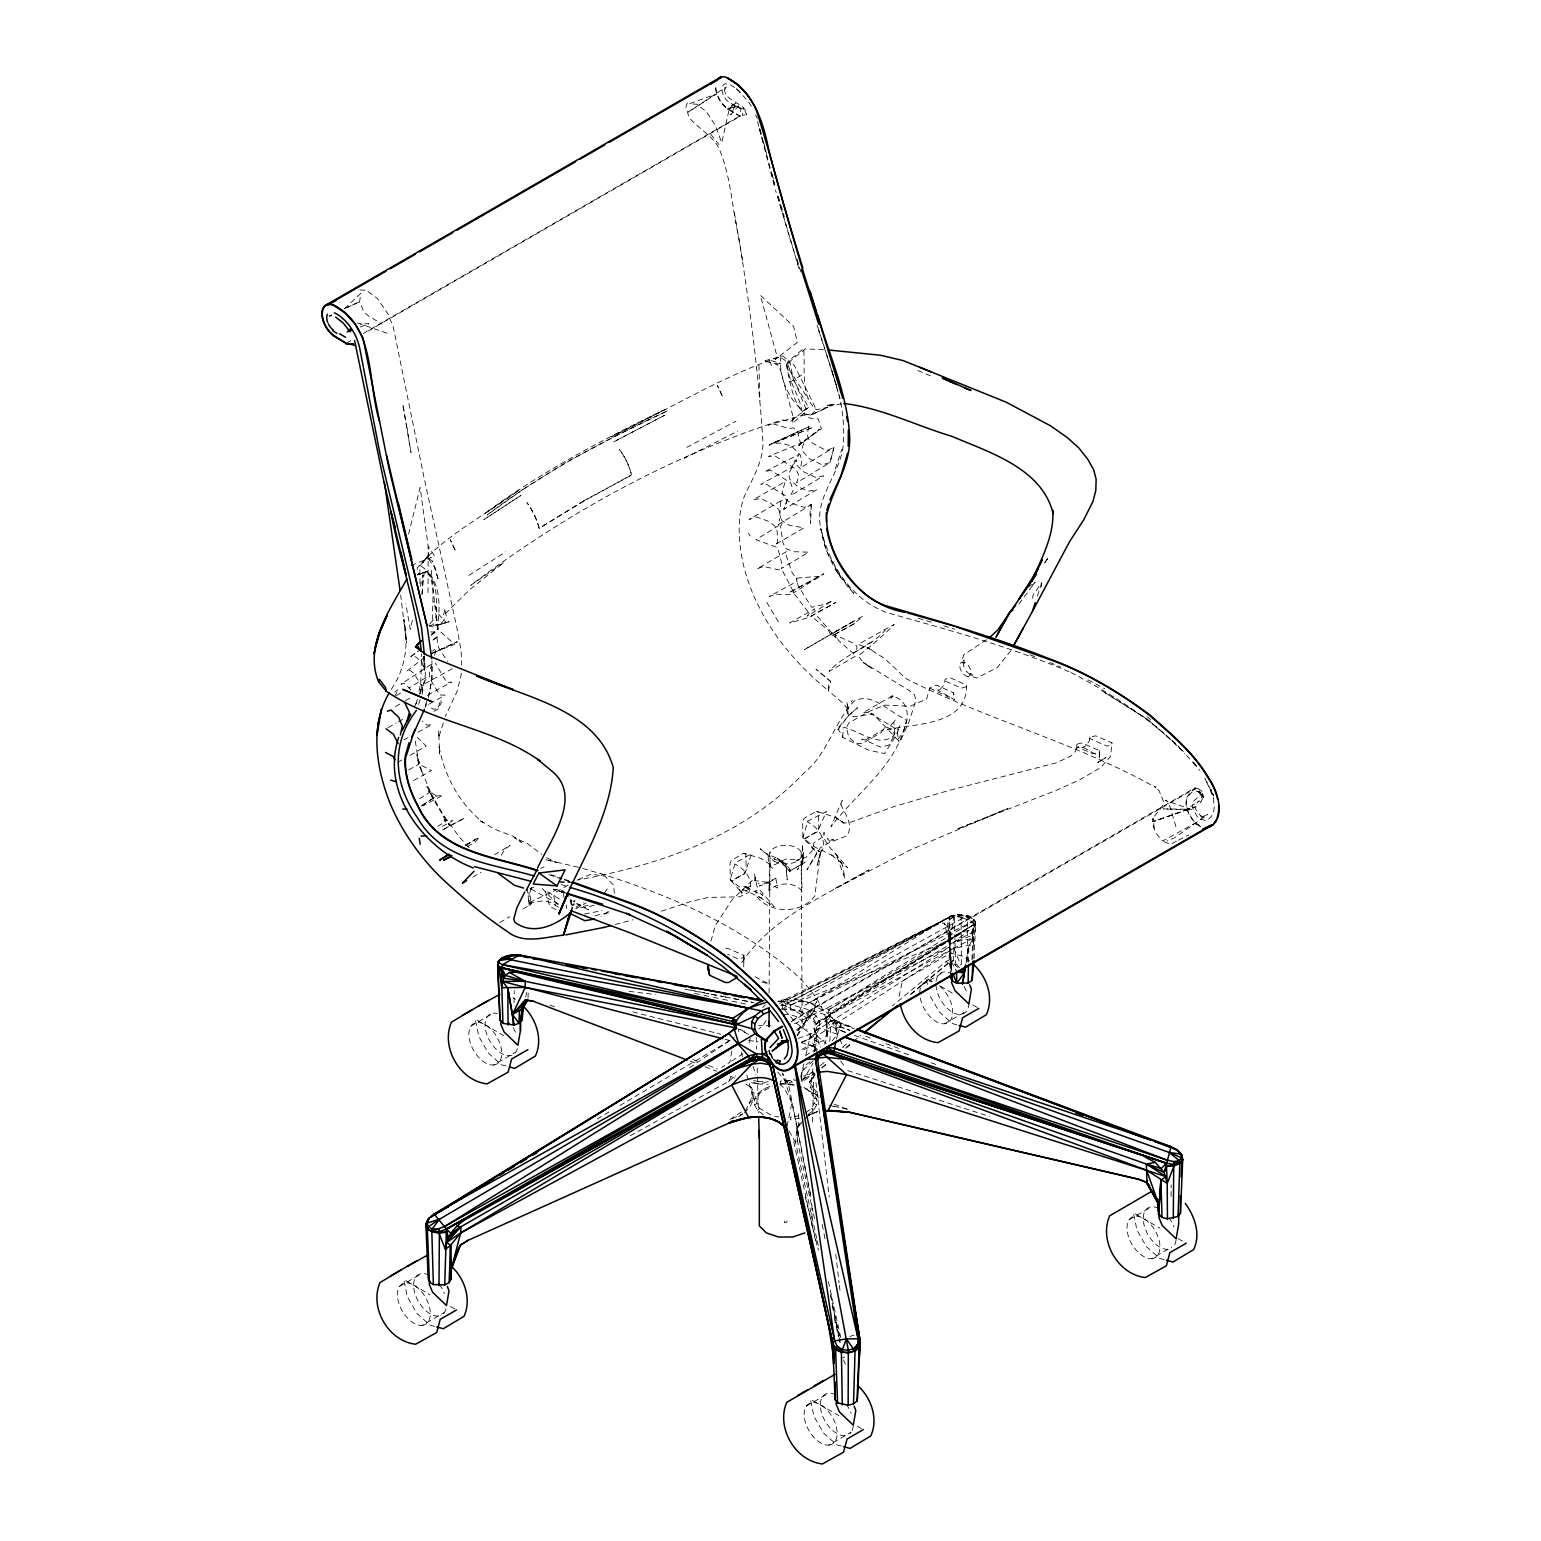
<?xml version="1.0" encoding="UTF-8"?>
<svg xmlns="http://www.w3.org/2000/svg" width="1541" height="1541" viewBox="0 0 1541 1541"><rect width="100%" height="100%" fill="white"/><g stroke="black" fill="none" stroke-linecap="round" stroke-linejoin="round"><path stroke-width="0.75" stroke-dasharray="5 3.75" d="M743.725 966.939L743.841 955.285L727.66 948.37L723.345 948.678M769.075 993.155L770.057 852.212M807.869 1114.798L813.648 1110.194L816.691 1104.781L816.691 1099.099L813.648 1093.686L803.882 1087.426M1099.311 750.544L1099.407 758.615L1099.311 750.544L1082.283 743.051L1078.835 743.436L1076.754 744.65L1075.657 751.257L1070.61 756.226L1056.144 762.911L949.487 790.302L892.855 806.945L848.282 823.087L843.139 822.798L835.627 817.404L816.441 811.259L804.036 818.425L802.668 821.507L802.88 837.784L814.958 850.42L820.197 851.768L811.934 847.473L816.788 852.866L806.925 869.991L820.313 847.858L829.713 842.426L846.645 835.935C854.119 825.937 845.316 814.418 841.193 805.115L842.272 800.145L831.023 826.746C856.931 792.19 897.575 765.415 906.301 720.437L905.395 718.876C889.118 712.963 872.938 691.312 853.945 701.194C834.182 722.132 827.575 754.281 803.786 773.177C744.13 835.896 660.126 865.175 577.008 880.123M428.013 592.592L428.186 546.362L420.134 487.495L408.211 535.594M715.891 87.49A18.473 10.671 60 0 0 728.932 109.295L740.104 116.326L365.294 332.721M798.739 1113.623L797.448 1141.226L812.935 1211.399M600.393 873.593C670.219 895.302 739.237 925.293 794.983 973.604C813.205 990.998 835.087 1017.522 824.666 1044.278M1089.949 737.022L1089.949 738.64L1106.958 746.133L1111.966 744.996L1111.909 742.743L1095.709 735.847L1089.949 737.022L1089.391 740.874L1085.75 745.786L1081.975 747.828L1083.631 747.269L1082.283 746.788L1099.426 756.438M1171.064 1196.548L1171.141 1184.933M1076.754 744.65L1076.735 746.826L1092.877 753.761L1099.369 752.278M770.616 1114.971L759.829 1108.422L756.958 1103.472L757.016 1098.232L759.771 1093.224L772.426 1085.923M974.124 958.386L975.684 921.942L972.044 917.261L967.652 915.431L955.42 914.218L787.933 999.647L777.627 1001.65M514.058 1002.767L514.212 990.786M410.927 689.867L404.493 683.299L400.968 684.204L432.096 663.766L431.827 679.889L428.783 695.068M806.097 1112.66L811.491 1108.422L814.187 1103.452L814.284 1098.232L811.414 1093.243L806.116 1088.986L798.758 1085.962M967.286 962.027L967.652 915.431L801.204 1007.217L799.74 1010.723L780.748 1008.989M968.538 962.181L968.827 946.001L973.219 938.334L971.543 932.748L969.058 930.398L964.762 931.226L827.748 1015.673L826.111 1018.081L818.232 1021.24L813.956 1028.329L814.842 1032.065L817.77 1036.688L826.13 1043.488M1041.6 586.794L1041.677 582.768L1032.855 595.539L1032.74 600.085M871.301 641.923L853.329 653.153L856.603 650.186L856.969 646.295L854.041 643.541L832.159 633.467L862.806 616.111L854.658 623.489L835.145 634.256L838.67 640.613L856.064 655.869L829.135 671.337C844.699 653.577 870.068 648.068 885.189 630.173M959.581 967.748L953.474 960.525L953.995 942.11L969.058 930.398M812.415 1122.137L813.995 1070.302M814.573 1051.463L815.15 1023.474C807.022 1011.609 792.498 1007.429 778.725 1009.22M744.496 1112.872L750.101 1106.477L753.684 1099.138L753.915 1092.569L751.43 1087.638L746.075 1084.055M782.789 1007.987L781.903 1004.443L788.491 1002.709L939.047 923.656L944.036 923.02C956.499 934.116 944.922 955.285 951.221 969.366L951.433 961.642L950.219 959.561L946.193 961.372L892.489 1005.83M971.986 959.658L973.219 918.802L972.044 917.261L961.931 917.588L951.375 915.508L809.545 1002.555L784.677 999.704L777.897 1000.725L829.597 1015.924L840.943 1023.821L854.388 1028.868M750.178 1037.979L748.29 1046.281M883.494 729.548L880.913 732.726L862.151 743.552L856.064 743.552L848.648 736.945L846.452 727.294L848.841 723.018L868.469 711.692L884.958 705.123L910.057 706.279L926.623 699.113L929.724 688.076L934.385 685.495L936.947 685.244L953.552 692.872L954.688 699.884L937.679 690.079L940.665 689.713L939.394 690.329L943.94 685.032L945.115 679.523L947.792 678.04L950.354 677.809L966.496 685.129C967.594 726.061 914.564 723.288 887.481 729.663L895.417 719.628L893.838 722.286L894.647 735.018L888.81 745.112L880.238 747.135L862.902 739.025L861.554 739.507L863.865 740.874L883.494 729.548L885.131 726.177L892.566 730.241L894.647 735.018M972.91 958.907L973.931 924.523L972.506 921.73L961.931 917.588L961.989 914.295C959.889 918.455 952.299 915.47 949.583 920.093L949.275 940.723L784.369 1007.564M842.773 737.407L842.985 732.418L841.81 734.498L842.773 737.407L868.527 750.12L884.553 753.588L896.419 734.903L899.963 725.734L892.701 736.791C877.156 746.923 859.685 731.147 844.526 727.487L838.015 729.432L841.81 734.498M422.138 594.344L422.947 574.986L420.308 586.293M738.563 1031.526L738.678 1028.868L748.29 1034.338L739.16 1028.463M528.004 998.163L528.274 991.826M845.335 1032.47L840.943 1030.602L841.097 1023.185L834.259 1019.718L837.668 1034.435L836.532 1039M834.259 1019.718L840.77 1027.057L849.804 1030.351L840.77 1027.057L830.715 1020.681L829.366 1018.408L830.695 1012.225L973.931 924.523L975.684 921.942L973.219 918.802L968.153 916.606L955.42 914.218L949.583 920.093L951.799 974.471M948.601 928.241L949.295 917.28L951.375 915.508M829.751 1041.408L830.811 1025.767L835.068 1020.662L840.943 1023.821M950.219 959.561L951.221 969.366L948.967 940.164L950.431 937.776L949.603 931.38L950.47 975.453M801.378 1081.3L802.187 1071.226L805.77 1065.139L811.125 1060.863M745.401 1111.003L751.7 1097.616L752.143 1092.242L751.43 1087.638L746.191 1084.267L751.43 1087.638M816.711 1238.463L795.541 1142.574L796.928 1128.282L801.05 1121.463M802.726 861.881L803.631 852.751L802.553 864.578L797.024 869.837L801.204 865.657L801.204 860.841L802.11 891.257C795.406 881.587 775.816 881.587 769.113 891.257L770.018 860.841L770.018 865.657M818.232 1021.24L953.821 948.216L973.469 944.556L975.665 923.29L973.45 919.361C966.438 915.181 956.903 914.16 949.295 917.28L784.677 999.704L779.573 1003.673M801.416 1078.353L802.187 1071.226L816.364 1057.627M812.878 1069.011L811.414 1080.877L814.418 1093.59L821.469 1099.947M815.247 1050.037L817.019 1035.822L813.956 1028.329L829.366 1018.408L829.617 1014.479L809.545 1002.555L790.051 998.048M787.393 499.65L783.81 509.397L816.923 489.614L808.293 491.194L797.699 486.648L789.377 478.808L788.934 473.26L799.047 454.383L764.683 471.739L770.808 470.332L790.803 482.911L793.095 490.597L790.572 495.663L823.607 475.899L815.247 477.267L803.131 471.604L796.793 465.093L796.389 459.7L793.23 462.011L792.344 467.058L760.695 484.317L766.975 484.606L785.197 495.566L787.393 499.65L783.81 509.397M973.469 944.556L973.219 938.334L953.995 942.11L971.543 932.748L973.931 924.523L827.748 1015.673L953.995 942.11L972.583 935.31L973.931 924.523L829.039 1009.509L827.806 1012.398L829.597 1015.924L835.068 1020.662L836.879 1024.919L835.106 1028.271L838.786 1036.823M421.926 594.075L424.141 573.002L428.128 572.616C440.687 587.853 434.446 611.141 437.798 629.325L431.326 634.353M790.437 1009.028L790.918 1005.329L780.247 1005.31M422.022 691.967L423.082 684.493L427.107 676.923L408.731 688.095M432.867 640.151L438.376 636.048L436.97 638.128L438.395 647.278L447.545 661.436M729.432 108.197L738.466 106.079L727.41 109.238L729.741 106.233L736.251 103.131L730.627 114.939L738.466 106.079L735.885 106.31L744.168 109.353L746.788 114.824C745.228 101.224 723.75 102.785 724.482 87.779L724.79 89.802L726.312 86.874L688.288 112.069L716.372 94.02L689.424 103.69L696.917 104.287L706.279 111.626L715.274 125.245L721.727 142.774L729.432 108.197L736.251 103.131M966.072 962.643L968.827 946.001L965.706 964.107M823.607 349.749L805.327 348.882L787.567 363.175C786.7 380.049 799.509 394.265 801.84 410.927L806.848 414.645L811.125 414.837L835.049 403.954L825.706 405.688L843.274 403.8M731.84 1051.039L729.875 1062.327L721.708 1067.374M751.392 1082.649L757.787 1083.939L758.211 1081.551L768.266 1081.724M950.431 937.776L953.975 915.566L961.584 915.373M418.998 691.389L420.732 682.547L421.579 653.846M972.583 935.31L975.684 921.942L973.45 919.361M422.118 694.278L425.316 674.708L424.584 656.967M787.085 1126.124L791.92 1102.797L782.423 1073.018L788.568 1084.459L811.048 1196.991M820.486 852.443L817.135 865.291L820.486 852.443L814.784 896.072C801.359 914.044 769.864 914.044 756.438 896.072L755.783 890.024L762.949 895.379L742.955 886.075L750.891 887.943L741.471 893.356L739.275 889.427L742.03 892.798L741.279 891.353L750.679 885.94M845.431 1032.22C838.42 1029.253 827.035 1027.231 826.111 1018.081L830.079 1014.941L830.695 1012.225L829.039 1009.509L809.545 1002.555L972.506 921.73L974.143 919.727L973.219 918.802M434.601 655.31L436.199 648.299L432.482 651.188M687.267 102.823L685.899 107.08L689.154 117.617C698.112 128.346 711.364 134.915 718.472 147.223C731.05 175.366 731.802 207.476 738.755 237.314C749.658 305.407 758.769 374.001 762.968 442.826C763.007 463.591 750.794 480.657 743.224 499.111C737.214 519.722 738.544 541.565 742.858 562.369C754.474 613.877 787.933 657.814 828.384 690.657L828.307 684.165L830.483 681.334L815.998 669.218L830.541 681.276L828.384 690.657L844.333 704.468L848.898 710.998L846.876 701.714L848.398 715.737L838.015 729.432M412.41 620.233L410.311 629.287L405.765 603.706M803.786 1063.887L800.55 1077.679L812.878 1071.765L814.438 1073.73L809.545 1082.321L810.393 1087.407L814.418 1093.59L818.059 1095.246M805.943 1054.68L810.797 1033.992L949.622 946.983L949.603 931.38M461.529 673.147L457.138 691.216L445.291 716.584M949.583 920.093L949.295 917.28L787.933 999.647L787.509 1006.716L806.848 1017.888L949.622 946.983L948.967 940.164L951.645 971.947M525.654 997.008L526.81 992.404M809.025 426.684L807.099 434.157L808.62 439.012L812.627 443.192L826.361 450.685L833.951 447.487L830.002 462.589L796.639 482.834L798.912 475.707L796.1 469.35L775.219 456.078L768.593 456.386L804.652 441.574L802.611 446.582L803.092 451.706L809.468 458.813L822.143 464.804L830.002 462.589L833.951 447.487L800.819 467.597L801.763 459.873L800.164 454.749L791.458 446.062L781.248 443.153L772.099 443.365L769.171 445.099L813.147 427.242L772.099 443.365L809.025 426.684L769.171 445.099M452.361 668.659L422.234 685.186L419.903 694.105L421.502 684.435L421.464 685.822L414.298 673.783L410.041 670.335L406.477 671.452L425.066 656.986M783.348 1000.86L787.509 1006.716L781.903 1004.443L783.348 1000.86L788.491 1002.709L949.295 917.28L947.156 925.563L949.275 940.723L944.036 923.02M419.749 694.24L422.234 685.186M710.921 941.166L715.371 925.448L732.129 899.732L755.09 877.715L755.167 880.104L754.531 873.94L756.978 886.576L774.16 906.821L757.96 896.072L761.562 898.056L741.664 888.81L730.222 879.718L730.01 863.461L731.378 860.379L743.783 853.213L761.389 858.607L769.826 864.347L774.603 864.809L785.814 859.03L798.912 860.109L796.504 860.244L805.712 857.567L811.857 851.383L814.033 842.619L823.78 836.416L824.069 832.39L823.799 838.015L828.114 845.431L847.743 867.814L831.119 854.754L833.662 856.083L814.033 846.645L802.88 837.784L807.831 821.122L826.419 811.548L817.423 831.793L804.383 838.593L802.88 837.784L804.903 839.017L816.884 831.37L818.81 828.576L818.541 812.357L816.441 811.259M428.456 697.746L431.962 678.965L431.923 660.723M415.974 704.044L417.707 698.266M832.179 1040.868L837.668 1034.435L841.097 1023.185L852.327 1027.385L841.097 1023.185M443.288 722.96L438.626 737.869L438.78 731.05L439.551 753.973L439.089 746.865C444.617 776.067 459.642 804.075 483.2 822.624L478.866 820.005L494.969 829.385L513.307 836.281L521.513 842.388L514.039 837.437L527.272 843.524L541.893 854.407M743.783 853.213L745.883 854.311L746.152 870.53L744.226 873.323L732.245 880.97L730.222 879.718L731.744 880.527L744.765 873.747L751.642 853.541L735.173 863.056L730.222 879.718L742.03 892.798L741.279 891.353M1037.401 596.001L1041.677 582.768M425.143 705.971L427.319 699.421M835.241 469.023L841.925 449.163M827.305 1032.046L824.666 1039.828L801.281 1050.885M780.96 356.26C777.974 374.039 788.202 400.024 803.188 410.696L808.486 407.479L793.48 379.914L789.782 361.326L782.52 355.913C722.652 375.58 668.467 410.002 611.565 436.662L665.462 409.232C602.704 439.416 540.891 472.105 484.741 513.558L519.124 490.019C485.222 515.387 444.405 535.459 417.129 568.109L417.553 572.058M418.574 704.333L421.406 696.282M432.096 663.766L429.457 671.009L429.708 678.425L439.801 694.972L445.079 695.126L428.88 704.16M974.182 927.316L975.665 923.29M425.22 707.377L426.78 703.563M786.353 365.159L787.836 361.673L803.535 348.536C805.847 367.817 799.317 395.748 816.441 409.752L827.979 407.151L812.28 414.568L804.864 414.452C792.17 401.931 790.186 381.821 786.353 365.159L808.428 399.446M531.51 887.346L530.065 891.757L530.586 905.029L531.395 902.641L530.162 904.817L519.991 910.731M414.471 706.703L417.245 700.885M814.033 610.352L814.804 608.811L789.647 622.969L808.601 617.575L835.8 602.473L811.144 616.015L828.403 630.288L830.657 634.468L855.159 620.445L804.209 649.763L832.93 633.043L831.254 633.081L836.108 637.762L816.595 615.379M630.153 1135.775L728.527 1081.493L730.742 1077.217M898.095 739.102C909.344 725.869 913.081 701.868 892.412 695.839L862.806 712.77L867.063 712.289L872.36 714.542L870.819 713.695L896.766 729.336L898.942 742.28M394.419 696.802L398.368 689.482L394.92 691.967M807.677 1014.113L809.969 1010.935L816.21 1015.885L819.542 1021.799L819.523 1027.963C816.46 1036.265 807.908 1040.791 799.798 1042.795L807.638 1039.462L813.321 1034.974L816.364 1029.542L816.345 1023.956L813.359 1018.582L807.677 1014.113L799.74 1010.723M763.354 1114.798L757.575 1110.194L754.531 1104.781L754.531 1099.099L757.575 1093.686L763.354 1089.102L771.328 1085.75M796.967 1035.648L816.711 1001.631L813.012 1012.803L798.026 1030.698M391.337 689.212C405.591 668.775 408.943 643.348 403.858 619.309L406.439 642.636L400.679 595.076M501.326 855.178L504.6 849.534L509.975 845.45L494.256 854.889M802.399 1081.281L813.128 1063.097M815.035 1074.79L809.545 1082.321L816.21 1091.702L814.418 1093.59M766.07 1020.392L762.429 1026.171L758.75 1028.945M820.332 853.021L822.933 849.014C825.591 837.668 817.712 827.093 807.889 822.258L807.831 821.122M802.418 1121.54L796.928 1128.282L797.448 1141.226L795.541 1142.574L793.711 1141.573L816.422 1244.473M604.457 893.048L608.059 887.577M797.313 1035.687L814.63 1010.048L796.755 1031.757M851.21 701.887L852.308 700.288M809.545 1082.321L814.9 1074.655M741.741 962.605C771.54 917.743 823.953 896.342 868.931 869.933L834.336 888.945L910.153 850.016L1007.602 808.563L956.537 829.328L1055.527 790.668L1079.605 779.9L1100.91 767.476L1110.637 756.284L1111.909 742.743M1044.663 562.889L1048.708 557.168L1044.548 563.024M1010.896 650.649L997.316 667.503L976.955 677.982L972.082 676.672L966.477 671.375L972.968 675.131L968.191 676.46A7.917 4.565 60 0 1 959.812 666.039A7.917 4.565 60 0 1 968.191 665.288A7.917 4.565 60 0 1 968.191 676.46M1018.967 603.956L1035.167 582.151L1032.162 585.715M796.928 1128.282L799.625 1124.814M838.689 727.294L849.091 715.043L857.547 707.724L848.398 715.775L856.006 716.681L872.957 713.772L899.116 741.356L900.772 740.412L909.44 720.61L915.932 700.173L914.41 694.914L909.344 690.561L863.21 662.476L871.879 668.601L862.844 662.071L858.298 655.792C871.07 646.161 883.147 635.836 894.185 624.413L858.298 644.369L872.322 650.167L867.044 647.355L884.881 658.758L905.877 678.579C986.76 719.686 1076.523 742.858 1155.943 787.624L1154.479 786.199L1159.082 790.783L1163.763 802.013L1162.415 806.097L1152.957 818.194L1152.899 821.7L1188.747 809.237L1163.05 808.89L1192.599 809.892L1165.323 800.357L1168.579 802.148L1176.939 830.175M429.862 623.932L436.18 616.689L438.626 630.019L454.614 644.35L433.06 652.845M762.718 1007.602L765.241 1004.848M1206.719 782.077L1213.422 797.968L1214.212 807.349A30.011 17.317 60 0 1 1205.197 820.467L1198.012 818.271L1192.541 807.426L1192.368 803.709L1194.179 800.55L1200.574 794.848L1195.219 787.759L1187.976 795.503A19.089 11.018 60 0 0 1187.745 811.337A19.089 11.018 60 0 0 1199.803 826.111M828.056 1023.34L830.715 1020.681L829.617 1014.479L973.931 924.523M813.359 1018.582L816.21 1015.885M746.826 1075.059L753.684 1099.138L749.042 1103.529L750.101 1106.477M344.452 308.759L360.729 293.445L359.612 301.843L363.56 311.282L368.241 315.789L382.091 324.13M811.125 414.837L814.11 412.063L815.035 406.959L794.443 365.622L791.554 362.79L787.567 363.175M796.543 1029.947L805.25 1022.396M804.402 1080.299L814.476 1073.692M790.533 1083.997L780.69 1083.997L797.564 1085.307M820.274 1065.621L825.822 1061.036M842.503 1047.225L848.051 1042.641M821.835 1067.605L827.382 1063.001M845.913 1047.668L851.46 1043.064M853.309 1041.543L860.726 1035.398M910.731 994.003L947.754 963.356L953.474 960.525L947.754 963.356L946.193 961.372M821.796 1068.144L827.344 1063.56M845.874 1048.227L851.422 1043.623M910.673 994.561L949.564 962.374M830.079 1014.941L826.111 1018.081L829.366 1018.408M805.23 1118.381C810.007 1112.718 830.599 1107.228 808.486 1115.26L817.693 1111.523M757.575 1110.194L759.829 1108.422M808.486 407.479L790.88 421.213L782.327 419.884C669.584 456.271 564.931 513.943 470.679 585.33L503.849 562.446L469.6 589.76L443.269 615.649L445.118 608.541L446.197 616.188L442.094 622.583L429.689 626.821M728.527 1081.493L735.827 1075.811M424.218 656.389L424.314 670.181L421.81 661.725L415.55 656.793L410.888 656.543L418.401 650.899M433.406 639.611L437.162 636.78M410.888 656.543L418.208 651.072M812.878 1071.765L801.513 1079.952L814.438 1073.73M1028.213 587.16L1033.414 583.403M813.417 1052.176L820.91 1046.917M431.191 635.316L436.912 631.29C439.744 612.509 442.094 586.447 427.55 571.518L418.093 573.791M689.52 1067.759L734.19 1037.498M986.548 639.688L963.626 654.886L962.316 659.76L964.107 667.272L964.107 659.779L960.563 663.246M816.345 1023.956L829.597 1015.924M1184.952 810.412L1195.123 806.868L1152.899 821.7L1184.952 810.412L1199.36 800.858L1196.086 803.805L1195.643 809.256L1201.595 817.096L1204.927 818.001L1200.478 815.709M729.818 1119.556L742.897 1110.965M738.717 1116.666L742.569 1114.124M731.744 1061.113L742.935 1053.794M608.425 911.444L600.971 916.279M421.155 806.116L436.7 796.023L442.883 795.329L422.716 805.924M768.612 882.877L775.778 878.254L777.608 888.117L768.612 882.877L759.366 886.017L775.778 878.254M973.219 938.334L953.821 948.216L817.019 1035.822L812.569 1042.544L817.019 1051.559M468.849 575.409L505.853 551.794M805.384 1055.797L817 1048.362L810.046 1044.644L802.013 1049.46M422.658 804.903L436.7 796.023L428.437 790.86L429.303 792.69L419.075 798.97M949.295 917.28L791.4 1004.982L788.491 1002.709M829.039 1009.509L972.506 921.73M396.461 695.569L400.544 693.084M429.496 626.397L433.252 624.124C430.151 605.69 439.859 575.968 419.73 565.354L417.996 565.817M467.443 846.587L475.63 841.636L479.482 837.071L465.324 845.412M966.534 686.727L961.257 688.191L945.211 680.949L945.115 679.523M437.528 826.381L445.773 821.507L444.675 819.35L446.139 822.644L444.02 819.908L452.9 820.66L438.915 828.307M597.215 1118.959L611.661 1110.425M619.925 1105.533L729.336 1040.811M395.478 706.548L403.472 701.868M405.456 700.693L411.466 697.187M789.57 382.187L804.325 373.615M465.151 845.527L475.187 839.691L465.594 845.258M472.798 877.118L481.062 872.302M499.65 922.597L509.821 916.664M743.841 955.285L743.879 957.5L738.255 958.984L727.622 954.303M806.348 1406.124L828.557 1393.257M828.904 1445.073A23.308 13.484 59.9 0 0 828.904 1412.115A23.308 13.484 59.9 0 0 804.132 1414.349A23.308 13.484 59.9 0 0 828.904 1445.073L851.114 1432.205A23.308 13.484 59.9 0 1 847.415 1435.153M346.571 343.046L352.812 339.444M363.214 333.434L740.104 115.825M686.708 447.372L735.962 421.213M891.006 696.648L892.412 695.839M568.147 885.073L556.359 891.873L553.855 896.207L555.453 906.031M576.064 907.033L583.923 902.506M575.698 908.94L585.965 903.007M792.671 1020.181L1195.219 787.759M790.918 1021.876L1195.566 788.26L1188.342 795.984A18.453 10.652 60 0 0 1188.4 812.011A18.453 10.652 60 0 0 1200.882 826.149M921.942 984.815L944.171 971.966M399.601 1286.369L421.849 1273.54M944.479 1023.802L964.666 1012.129M422.099 1325.376A23.308 13.445 60 0 0 422.099 1292.417A23.308 13.445 60 0 0 397.405 1294.613A23.308 13.445 60 0 0 422.099 1325.376L444.347 1312.547M1129.245 1219.663L1151.474 1206.834M1151.743 1258.65A23.308 13.445 60 0 0 1151.743 1225.711A23.308 13.445 60 0 0 1127.03 1227.907A23.308 13.445 60 0 0 1151.743 1258.65L1171.95 1246.996M471.045 1025.998L493.313 1013.188M493.525 1065.004A23.308 13.426 60.1 0 0 493.525 1032.046A23.308 13.426 60.1 0 0 468.849 1034.242A23.308 13.426 60.1 0 0 493.525 1065.004L515.773 1052.195M397.867 762.256L401.931 759.944M410.022 755.34L426.241 746.094L416.243 736.309M388.12 727.622L396.249 723.018M398.291 721.862L404.397 718.395M408.731 769.903L418.747 764.24L416.918 754.666L418.786 764.914L418.054 760.002L420.077 764.663L431.48 770.596L413.084 780.825M433.888 711.345L437.952 709.091L441.285 702.58L440.572 699.903L437.952 709.091L432.501 709.014L428.648 704.526M588.103 905.28L582.768 906.667L576.758 903.912M1154.421 828.345L1152.957 818.194L1153.227 826.689L1155.846 833.045L1162.627 841.078L1194.583 823.433L1200.689 826.669M427.339 695.357L451.571 682.066L446.851 682.528L435.236 663.073M854.658 623.489L831.793 636.009L835.145 634.256M404.012 739.873L407.999 737.696M417.958 732.245L431.923 724.597L427.03 725.252L422.407 721.111M442.402 830.04L464.708 817.982L441.631 830.291M754.531 1104.781L756.958 1103.472M1176.476 841.213L1170.409 844.333L1162.627 841.078M1178.499 840.172L1188.593 834.991M685.995 457.369L684.416 458.178L737.773 431.133M816.364 1029.542L819.523 1027.963L837.668 1034.435M806.848 1017.888L796.138 1023.089L790.36 1023.995M573.714 901.446L575.043 900.811L573.059 901.273M732.091 1118.805L742.435 1113.854M432.173 653.384L457.446 641.692L430.902 653.711M346.609 307.776L359.612 301.843L342.006 309.548M530.046 888.81L533.976 887.057M1203.367 816.364L1207.701 814.496L1174.03 838.111L1167.153 840.962M578.183 879.622L591.32 874.132L605.093 876.232L613.703 885.305L614.474 895.244M540.506 868.354L544.031 866.947M410.946 565.508L434.716 556.051L428.186 546.362L428.745 555.819L422.696 562.947L429.785 553.624L419.807 566.029L420.057 585.195M1197.607 788.183L1192.753 790.128L1201.132 792.459L1203.502 797.737L1202.462 791.766L1197.607 788.183L1203.02 797.487L1200.67 802.456L1202.462 791.766L1203.02 797.487L1202.596 794.713M799.182 1079.952L780.247 1081.127L780.555 1083.631L794.135 1079.047M842.754 1357.775L844.699 1357.024M808.486 1115.26L809.892 1114.721M360.286 327.019L368.992 323.745L360.093 323.976M417.341 575.082L425.682 572M754.531 1099.099L757.016 1098.232M798.219 1038.326L810.797 1033.992L796.138 1023.089L784.273 1009.663M813.321 1034.974L816.21 1033.972L819.908 1046.878M661.397 911.213L690.965 901.466L708.494 897.382L739.507 896.862L748.733 892.412C755.167 881.491 745.035 868.893 735.23 864.193M418.632 574.311L427.55 571.518L417.129 574.523M849.746 1336.49L854.061 1335.142M810.393 1087.407L812.704 1086.694M615.148 924.484L632.908 919.823M807.638 1039.462L809.892 1038.904M594.171 905.318L585.31 907.379L576.739 907.379M757.575 1093.686L759.771 1093.224M840.77 1027.057L835.106 1028.271L833.334 1022.897M595.057 915.662L608.926 912.734M584.559 914.044L602.03 910.673M799.895 1118.13L790.533 1119.883L790.148 1117.341L798.758 1115.761M753.819 1082.533L757.787 1083.939L766.127 1082.495M745.208 114.92L742.415 115.402L743.301 107.87M780.555 1083.631L792.324 1082.09L789.859 1079.971M827.806 1012.398L830.695 1012.225M763.354 1089.102L765.164 1089.025M771.136 1025.882L758.365 1025.324M784.677 999.704L787.933 999.647M835.068 1020.662L830.715 1020.681L829.617 1014.479M783.406 1014.498L790.051 1014.498L797.718 1017.06L802.148 1021.49M559.788 882.068L570.555 882.107L560.481 882.011M757.787 1083.939L768.246 1084.286M430.536 631.906L434.812 632.08M806.116 1088.986L807.869 1089.102M359.785 289.881L366.546 290.421L377.391 298.53L387.927 313.882L393.263 326.981L424.237 478.538L456.849 627.553L461.202 651.13L461.452 664.884M748.733 1040.58L758.153 1041.543M629.113 991.345L655.368 994.542M767.418 882.242L754.589 880.585L759.135 883.841M752.143 1092.242L753.915 1092.569M774.622 1116.146L778.937 1116.975M685.186 989.283L692.236 990.651M694.606 991.113L722.864 996.603M725.214 997.066L753.472 1002.555L730.049 997.855M790.186 1084.286L794.463 1085.134M811.414 1093.243L813.648 1093.686M690.175 989.938L697.206 991.345M699.556 991.807L708.937 993.675M711.287 994.138L718.318 995.525M720.668 995.987L727.718 997.393M753.549 1080.607L758.211 1081.551M548.114 860.167L580.803 867.891M694.49 993.348L701.54 994.831M703.89 995.313L710.96 996.796M713.31 997.277L720.36 998.761M722.729 999.242L729.779 1000.725M732.129 1001.207L748.599 1004.655M563.197 892.47L561.675 892.123L564.911 892.99M833.912 1106.111L848.879 1109.732L830.869 1102.913M632.812 1011.917L720.861 1034.223M545.976 859.724L556.821 862.555L545.553 857.143M725.137 1039.327L732.11 1041.138M841.27 1446.055L836.859 1444.88L823.665 1433.207L813.995 1416.506L810.45 1399.247L838.901 1415.601M956.865 1024.784L952.473 1023.609L939.278 1011.936L929.628 995.216M761.716 981.944L768.67 983.794L752.509 975.549M1164.168 1259.652L1159.776 1258.477L1146.581 1246.785L1136.931 1230.084L1133.406 1212.825L1159.776 1228.042M505.968 1066.025L501.576 1064.831L488.42 1053.139L478.789 1036.419L475.264 1019.14L503.599 1035.571M434.523 1326.377L430.132 1325.202L416.956 1313.51L407.325 1296.79L403.8 1279.531L430.132 1294.748M582.787 868.469L600.971 873.805M918.224 618.249L932.671 622.545M943.747 625.858L954.823 629.171M564.507 892.547L553.258 889.118L564.526 892.875M847.704 1070.59L989.534 1116.474M561.174 884.495L567.897 886.73M801.281 1042.602L816.248 1047.591M551.081 874.729L562.06 878.447M564.256 879.179L570.844 881.394M548.789 874.672L562.465 879.295M564.757 880.065L569.303 881.606M357.512 322.917L390.239 334.32M854.446 1035.417L910.789 1055.527M931.072 1062.751L937.833 1065.158M814.284 1098.232L816.691 1099.099M1029.947 654.867L1036.631 657.314M865.56 1036.188L872.341 1038.673M885.863 1043.642L899.385 1048.631M829.636 1105.09L835.858 1107.42M549.848 1005.021L556.551 1007.564M692.757 1059.515L699.46 1062.076M708.378 1065.486L717.316 1068.876M690.079 1061.056L696.782 1063.617M705.008 1066.834L716.873 1071.284M730.28 1076.389L734.73 1078.084M1069.03 671.683C1010.453 646.854 949.256 630.019 888.136 613.01C850.401 599.95 828.21 562.812 820.197 525.423C815.401 494.68 842.291 471.873 843.447 442.094C844.487 424.468 842.33 406.67 837.611 389.68M917.82 370.476L931.689 376.389M1049.806 662.418L1060.516 666.983M929.724 688.076L949.006 697.245L953.571 694.509L953.552 692.872M555.993 909.556L549.829 906.551L545.244 890.525L559.98 899.328M789.223 869.683L790.783 870.511L805.095 862.247L790.783 870.511L785.621 863.403L773.813 858.761L784.754 863.673C777.897 856.295 766.917 856.237 760.233 848.744L769.46 856.584L768.015 854.542L768.689 864.578L774.198 869.837L773.216 869.105M428.725 625.01L432.347 626.898L449.124 621.716L435.93 625.473L446.312 622.525L437.74 613.299L433.772 601.472M814.187 1103.452L816.691 1104.781M1088.023 679.831L1104.685 688.75M1071.091 672.512C1112.275 694.317 1152.61 719.608 1184.952 753.53M818.387 1042.313L812.126 1038.827L806.656 1029.118M576.912 903.45L588.469 909.941L588.238 905.723M857.201 1426.118L863.287 1429.624M932.17 981.463L926.083 977.957L927.412 984.429M940.299 986.144L954.495 994.35M972.776 1004.867L978.862 1008.392M1178.017 1238.579L1186.127 1243.26M450.396 1306.479L456.483 1309.985M512.883 997.798L515.445 999.358M558.478 904.047L529.834 888.425M558.285 907.148L551.582 902.718L544.031 900.657L527.388 903.353L557.688 889.253L562.561 890.563L567.435 894.897M751.7 1097.616L753.684 1099.138M736.906 89.07L746.114 99.086M811.491 1108.422L813.648 1110.194M1147.12 716.661L1150.607 719.589M1170.101 738.582L1147.255 719.204L1101.526 690.541L1147.255 719.204L1165.054 734.73M779.534 1084.151L784.485 1088.428L791.92 1102.797L810.797 1196.721M1166.845 736.29L1184.605 752.759M969.655 961.083L963.741 956.556L950.701 953.07L902.371 981.001L898.942 997.046M957.789 967.401L951.433 961.642L956.537 971.446M1171.622 740.007L1179.289 747.154M542.162 888.483L558.092 904.779M1186.531 755.206L1197.357 767.649M469.177 847.723L459.545 837.302L440.957 812.03L431.403 796.061M777.723 1072.074L788.568 1084.459M1193.466 762.352L1199.842 770.307M710.786 134.356L718.915 144.565M1193.485 762.487L1198.686 769.383M840.673 1061.094L844.892 1066.796M443.153 816.403L449.606 825.649L426.896 786.43L433.445 799.028L419.845 766.821L422.234 772.985L418.054 758.711L415.165 740.296M748.483 533.244L750.217 536.075M766.84 602.396L778.802 622.603M789.088 1131.017L795.541 1142.574M1204.85 778.282L1213.769 796.061L1211.11 789.705L1213.537 798.122M755.629 114.708L757.324 118.58M839.691 1038.961L843.351 1047.514M953.821 948.216L960.698 964.839M843.601 1359.952L845.296 1364.305M752.99 1066.276L755.976 1075.002M836.339 385.269L817.096 325.344M817.866 327.27L832.467 372.537M796.581 259.947L799.317 268.673M796.89 258.927L800.954 272.064M798.816 268.057L775.47 190.044M780.767 207.264L795.214 255.363M833.142 374.829L837.861 390.913M778.378 196.593L784.292 216.703M831.793 370.611L839.98 398.637M772.002 173.786L774.545 182.897M774.641 184.785L762.14 137.842M777.704 196.015L780.17 205.011M774.218 185.613L757.305 120.603M759.308 128.385L763.007 142.061M763.643 142.639L766.609 153.734M805.25 1196.895L818.425 1250.213M832.179 1305.843L839.633 1335.97M741.298 1052.118L742.415 1056.702M760.156 129.174L761.639 135.685M813.455 1213.73L815.016 1220.742M828.422 1281.553L840.808 1337.704M817.231 1240.794L818.772 1247.825M834.259 1317.979L838.381 1336.702M847.011 708.764L847.454 716.315M831.639 1300.142L830.233 1293.111L831.562 1300.065M822.22 1224.382L823.568 1231.432M824.03 1233.782L825.379 1240.832M566.183 905.029L566.857 908.612M734.364 212.735L742.666 261.103M815.96 1082.437L829.174 1196.991M835.781 1254.278L839.094 1282.921M839.363 1285.31L840.192 1292.475M527.253 887.963L529.102 905.415L529.045 892.278M431.172 570.151L436.623 621.967M423.582 656.37L424.314 670.181L423.948 656.562M756.226 1037.324L756.573 1049.113M757.151 1067.952L758.538 1112.718M801.185 852.212L802.148 1026.614M758.942 365.198L759.906 400.987M954.361 917.011L955.69 969.559M961.16 915.739L961.334 966.091M743.879 957.5L743.879 961.892M811.914 1204.657L811.914 1225.885M769.094 885.305L769.094 890.428M438.318 1316.033A23.308 13.445 60 0 1 414.182 1290.51A23.308 13.445 60 0 1 430.074 1275.755M439.493 1284.616A23.308 13.445 60 0 1 444.347 1293.515M445.985 1308.906A23.308 13.445 60 0 1 440.649 1315.494M1167.962 1249.308A23.308 13.445 60 0 1 1143.807 1223.804A23.308 13.445 60 0 1 1159.718 1209.049M1169.137 1217.891A23.308 13.445 60 0 1 1173.992 1226.79M1176.053 1239.946A23.308 13.445 60 0 1 1173.992 1245.821M968.904 1002.709A23.308 13.464 60 0 1 952.415 1012.225A23.308 13.464 60 0 1 935.926 983.697A23.308 13.464 60 0 1 952.415 974.182M964.069 986.471A23.308 13.464 60 0 1 966.689 991.922M939.644 985.913A23.308 13.464 60 0 1 952.665 1013.362A23.308 13.464 60 0 1 937.371 1022.203A23.308 13.464 60 0 1 920.093 997.2M919.746 993.059A23.308 13.464 60 0 1 931.958 981.733M517.41 1048.554A23.308 13.426 60.1 0 1 489.903 1041.138A23.308 13.426 60.1 0 1 497.261 1013.573M513.153 1027.712A23.308 13.426 60.1 0 1 515.773 1033.163M845.065 1435.692A23.308 13.484 59.9 0 1 820.871 1410.227A23.308 13.484 59.9 0 1 836.821 1395.453M846.259 1404.294A23.308 13.484 59.9 0 1 851.114 1413.174M853.194 1426.33A23.308 13.484 59.9 0 1 852.057 1430.549M564.391 898.422A7.917 4.565 60 0 1 564.391 891.95M734.595 87.529A36.233 19.725 57.3 0 0 729.625 84.601L725.406 83.734A11.018 6.357 60 0 0 722.19 91.324A11.018 6.357 60 0 0 728.623 101.918L740.971 109.141L740.104 116.326L729.009 109.873A19.128 11.037 60 0 1 715.467 87.567M736.232 88.742A36.233 19.725 57.3 0 1 741.548 93.442M748.656 102.091A36.233 19.725 57.3 0 1 751.969 107.446M793.326 591.474L793.288 593.015L823.876 573.791L788.876 592.707L820.255 576.257L796.504 578.145L792.305 573.098L786.199 555.646L786.719 551.485L756.939 568.976L761.408 567.107L766.416 567.127L782.423 570.632L793.326 591.474M780.594 501.615L779.862 514.964L781.923 520.723L789.454 525.346L803.959 527.812L774.892 544.801L777.454 542.682L777.126 531.086L774.853 526.02L767.611 520.954L756.304 516.909L749.042 519.529L783.059 499.573L780.594 501.615M811.259 504.562L810.72 523.362L810.007 512.845L811.259 504.562L804.325 507.374L790.591 503.079L783.483 497.107L782.327 491.483L785.236 481.582L753.241 499.804L760.599 498.514L770.038 502.886L778.764 509.358L780.439 516.659L778.128 524.71L811.259 504.562M793.23 417.264L792.459 423.486L805.327 412.198L805.943 408.731L787.682 364.312L784.504 359.824L779.303 357.069L763.238 361.114L776.703 363.734L780.324 369.455L793.23 417.264M782.058 523.478L780.478 526.637L783.04 543.068L786.006 548.654L793.885 551.697L808.717 552.198L781.133 568.725L782.52 566.433L778.61 551.119L775.971 546.997L755.976 539.735L782.058 523.478M891.854 696.879L890.852 698.266L893.106 696.147L891.854 696.879M830.194 841.675L827.247 838.631L833.681 839.884L829.501 840.423L830.194 841.675M809.218 613.434L807.041 616.188L832.583 600.74L824.493 604.361L811.664 607.308L798.142 585.83L796.504 578.145L797.121 581.304L769.209 596.444L776.78 594.21L794.963 594.73L809.218 613.434M777.28 357.107L775.296 359.419L797.448 342.372L793.557 326.307L760.31 295.217L777.28 357.107M800.627 443.538L798.7 445.696L819.773 429.188L800.627 443.538L797.525 431.807L793.673 427.955L788.607 428.398L773.543 423.948L768.015 425.085L803.978 414.991L811.568 418.67L818.155 418.882L821.411 428.668L800.627 443.538M784.33 1221.069C783.483 1225.48 790.88 1219.798 784.33 1221.069M522.746 489.499L487.052 515.079C542.586 472.682 604.515 439.956 667.773 410.754L615.244 436.199L565.855 462.493L522.823 489.556M1078.854 746.672L1076.35 748.406L1078.854 746.672M520.916 495.431L483.893 519.606L520.916 495.431M1102.297 759.636L1096.19 763.45L1106.053 757.479L1102.297 759.636M583.923 500.786L539.061 528.255A44.785 25.85 60 0 0 526.926 502.636L527.08 502.809A44.785 25.85 60 0 1 539.215 528.409L584.097 500.941L631.637 475.052A44.785 25.85 60 0 0 619.501 449.433L619.347 449.279A44.785 25.85 60 0 1 631.483 474.898L583.923 500.786M664.614 415.28L613.337 442.055L664.614 415.28M780.324 363.252L771.559 365.371L768.843 359.997L780.324 363.252M843.986 823.067L835.627 817.404L843.986 823.067M432.482 561.136L427.127 557.283L435.159 567.531L438.472 580.475L432.482 561.136M790.148 871.724L777.512 858.298L790.148 871.724M853.637 593.343C837.168 575.217 824.339 553.296 820.814 528.736L826.246 550.31L840.77 577.682L835.28 569.342L853.637 593.343M842.484 865.329L835.684 853.367L844.988 878.659L842.484 865.329M722.286 396.018L717.355 385.443L722.286 396.018M455.173 550.233L450.261 539.658L455.173 550.233M786.18 864.79L785.621 863.403L787.22 879.969L786.18 864.79M840.057 1342.327L832.101 1302.472L840.057 1342.327M407.132 428.783L402.779 404.185L411.004 452.572L407.132 428.783M826.246 1022.8L825.803 1017.176L827.286 1037.209L826.246 1022.8M802.553 859.339L802.283 844.006L802.553 864.578L802.553 859.339M774.218 861.188A16.123 9.304 0 0 0 801.185 857.027A16.123 9.304 0 0 0 781.441 845.624A16.123 9.304 0 0 0 774.218 861.188"/><path stroke-width="1.5" d="M769.075 1007.506L769.075 1026.614L769.075 1021.49M767.572 1041.138L757.883 1034.897L754.859 1029.561L754.859 1023.937L757.845 1018.659L763.604 1014.036L769.556 1011.57M767.9 1008.141L761.35 1010.857L754.955 1015.962L751.7 1021.779L751.661 1028.001L755.032 1033.876L765.704 1040.772M757.845 1018.659L754.955 1015.962L736.868 1024.418L734.152 1028.868L728.72 1033.452L434.177 1214.096C429.592 1216.851 423.255 1223.149 427.377 1228.813L431.807 1231.375L444.944 1226.309L748.579 1055.951L756.13 1053.774L763.2 1054.256L768.824 1057.511L772.253 1062.924L832.602 1342.654L835.145 1399.748L837.534 1402.849L848.147 1405.199L848.34 1350.34L794.751 1064.465M1130.304 1132.327L1150.491 1139.897L856.796 1029.099L1171.064 1146.716L1177.054 1149.644L1181.138 1154.17L1182.717 1159.737L1179.809 1163.513L1173.606 1164.418L1166.364 1163.224L833.431 1051.193L826.958 1050.269L821.719 1051.617L818.444 1055.18L817.327 1059.726L818.83 1056.837L816.634 1053.139L859.917 1340.15L857.605 1397.687L856.989 1401.058L853.541 1403.812L848.147 1405.199M1173.298 1218.449L1173.76 1161.606L1179.366 1160.623L1181.639 1157.907L1181.138 1154.17L1169.214 1152.456L844.449 1036.843L1171.064 1146.716L1164.187 1172.528L1167.23 1183.43L1167.442 1218.815L1178.056 1216.446L1180.445 1213.345L1182.717 1159.737L1181.986 1155.634L1177.054 1149.644L1182.12 1155.5L1181.138 1176.9M737.58 977.321L728.373 982.561L725.079 982.388L709.592 975.26L708.186 964.705M425.894 1224.768L428.359 1219.027L425.894 1224.768L428.205 1278.703L429.419 1282.016L433.368 1284.558L444.733 1284.886L446.466 1229.063L434.177 1214.096L738.659 1043.488L756.13 1053.774L758.422 1059.36L767.957 1062.057L756.458 1056.721L749.985 1058.821L446.466 1229.063L439.416 1231.548L432.154 1231.875L427.377 1228.813L425.875 1224.652L429.207 1218.026L425.875 1224.652M840.77 1217.101L859.994 1343.579L859.242 1347.682L855.043 1351.014L848.513 1352.69L841.405 1352.266L832.718 1346.063L833.604 1363.631L835.338 1348.028L832.602 1342.654L828.653 1326.031L807.484 1227.156M950.585 977.803L952.396 981.02L956.768 983.312L968.133 982.965L968.48 964.493M834.548 1053.871L828.326 1052.985L1146.62 1170.216L1167.23 1183.43L1166.364 1163.224L833.469 1053.678L824.994 1053.274L819.311 1055.277L829.212 1052.85L834.548 1053.871L1146.388 1164.071L1165.998 1176.592L1160.874 1180.271L1158.601 1214.674L1162.049 1217.429L1167.442 1218.815M444.733 1284.886L449.105 1282.613L450.916 1279.377L450.569 1245.224L460.682 1232.935L735.673 1068.895L753.857 1059.803L756.458 1056.721L762.429 1057.03L767.168 1059.861L770.076 1064.715L832.602 1342.654L832.622 1351.033L828.653 1326.031M853.541 1403.812L855.043 1351.014L859.994 1343.579L859.146 1361.3L859.917 1340.15L815.459 1058.975L816.634 1053.139M513.018 1023.051L513.923 1025.035L519.028 1023.34L519.394 1011.416L527.349 1000.417L533.07 1001.265L525.404 999.666L512.479 1014.46L513.923 1025.035L502.944 1023.34L499.997 1020.392L497.743 966.997C496.009 956.152 511.651 953.879 519.375 955.015L761.466 1000.013L601.317 970.946M1178.056 1216.446L1179.809 1163.513L1182.717 1159.737L1181.639 1157.907L1169.214 1152.456L1179.366 1160.623L1180.079 1162.954L1166.922 1166.364L1164.187 1172.528L1146.388 1164.071L1146.966 1182.506L1158.832 1204.6L1158.601 1214.674L1160.874 1180.271L1162.049 1217.429M449.105 1282.613L450.569 1245.224L446.601 1242.373C449.722 1232.473 457.195 1224.729 465.806 1219.297L747.847 1061.807L758.422 1059.36L763.989 1060.343M522.515 1006.62L521.975 1020.392L519.028 1023.34L512.479 1014.46L507.837 988.166L502.424 981.386L505.352 975.376L509.455 972.41L516.408 972.236L733.863 1024.264L525.173 981.328L503.56 978.188L501.307 970.56L497.878 965.629L497.743 962.855L502.096 958.001L761.35 1010.857L763.604 1014.036M968.133 982.965L972.082 980.442L972.814 961.295M1180.387 1195.797L1180.445 1213.345M522.38 1007.506L521.975 1020.392L523.901 1003.923M856.989 1401.058L859.242 1347.682M974.028 960.736L972.082 980.442M805.866 1059.303L815.459 1058.975L858.087 1338.802L857.721 1344.079L854.696 1350.802L848.513 1352.69L841.81 1351.996L835.338 1348.028L836.975 1345.967L834.663 1340.94L772.253 1062.924L770.076 1064.715L832.602 1342.654L831.967 1345.466M559.691 911.771L559.171 914.14L559.999 910.827M439.146 1283.557L438.973 1285.599L439.416 1231.548L438.742 1228.832L432.173 1228.947L428.359 1226.79L427.05 1223.13L439.57 1219.181L755.032 1033.876L757.883 1034.897M502.944 1023.34L501.827 987.685L497.859 962.258C499.997 958.155 516.466 954.187 501.307 959.292M736.81 1028.02L525.231 987.415L501.827 987.685L502.424 981.386L525.173 981.328L525.231 987.415L512.479 1014.46L522.746 1008.546L527.349 1000.417L525.404 999.666M758.422 1059.36L747.847 1061.807L460.99 1226.732L448.315 1237.982L446.466 1229.063L749.754 1061.325L748.579 1055.951L728.72 1033.452L430.209 1217.621M848.205 446.197L848.34 430.266M821.719 1051.617L821.411 1054.622L818.83 1056.837M833.604 1363.631L834.317 1358.103L833.103 1356.061M501.827 987.685L501.307 970.56L502.597 964.685L519.375 955.015L748.348 1008.161L766.147 1002.42M962.355 981.964L962.528 984.006L965.321 966.38M433.368 1284.558L431.807 1231.375L432.173 1228.947L439.57 1219.181L428.359 1226.79L427.377 1228.813L429.419 1282.016M859.204 1348.606L859.994 1343.579M520.453 1019.545L520.453 1030.505L517.892 1045.203L504.061 1031.931L500.594 1023.802L501.538 1020.913M962.528 984.006L965.687 965.013M450.916 1279.377L450.569 1245.224L445.407 1249.443L446.601 1242.373L460.99 1226.732L456.521 1226.289M835.145 1399.748L835.222 1382.007M1180.079 1162.954L1167.365 1160.238L834.259 1048.13L826.689 1047.321L826.958 1050.269L821.411 1054.622L818.444 1055.18L817.481 1060.381L815.459 1058.975M817.635 1059.226L818.444 1055.18M400.39 734.903L402.317 726.042L398.772 717.432L390.99 710.016L387.484 711.229M507.085 956.922L507.085 955.882L510.996 958.829L499.091 960.505L497.878 965.629L501.711 967.709L731.725 1021.259L734.749 1023.147L735.616 1029.369L734.344 1024.938C739.487 1012.899 752.124 1005.31 763.816 1000.436M519.028 1023.34L522.746 1008.546L526.945 1000.244M1164.187 1172.528L1155.288 1162.396L1146.388 1164.071L1161.432 1168.386L1166.364 1163.224L833.469 1053.678L835.973 1041.273M569.746 913.659L563.486 935.137C544.955 937.024 523.555 944.633 507.278 931.477C482.892 915.238 460.489 896.014 439.204 875.885C418.516 854.966 401.373 830.368 390.008 803.169C376.428 768.535 369.339 726.582 389.218 692.853M456.849 1251.427L460.2 1245.244L468.002 1240.409L460.2 1245.244L451.205 1269.302L460.682 1232.935L460.99 1226.732L450.858 1233.359L446.466 1229.063L748.579 1055.951M572.327 907.476L571.018 912.349C555.819 925.37 533.359 935.965 514.887 922.269L513.769 919.11L516.774 907.976L524.71 892.066M763.643 1039.52L761.37 1039L762.641 1059.996L767.168 1059.861L768.824 1057.511L770.076 1064.715M847.531 453.304L840.885 475.976L829.886 499.727M826.824 510.63L828.673 504.08M409.058 742.685L405.283 755.841A65.724 37.947 60 0 0 417.457 805.481C438.492 852.982 494.468 856.507 537.385 870.819M569.727 913.486L563.486 935.137L570.902 913.081M386.29 691.273L378.604 681.796L379.375 679.311L385.577 687.594L386.29 691.273C433.214 723.365 493.852 727.757 540.371 761.196L537.616 759.386L553.392 772.407C582.132 798.084 550.118 840.519 537.482 868.18M842.291 1404.853L841.405 1352.266L846.375 1338.859L858.087 1338.802L859.917 1340.15L858.992 1343.001M398.695 737.349C380.242 791.939 423.255 848.918 473.357 867.949M836.917 1400.962L835.993 1403.851L839.46 1411.961L853.309 1425.213L855.814 1410.497L854.119 1406.143M1023.455 627.707L1013.169 646.488L1032.412 611.45L1035.263 602.627M952.473 979.691L951.548 982.58L955.015 990.69L968.865 1003.962L971.389 989.245L969.694 984.892M430.112 1281.264L429.169 1284.154L432.636 1292.283L446.485 1305.554L449.028 1290.838L447.333 1286.485M1159.757 1214.558L1158.832 1217.429L1162.299 1225.557L1176.13 1238.829L1178.672 1224.113L1178.672 1213.172M434.177 1214.096L448.527 1206.757M451.205 1269.302L460.2 1245.301M734.344 1024.938L732.245 1023.898L732.88 1018.293L748.348 1008.161L502.597 964.685L497.859 962.258M1167.23 1183.43L1174.03 1165.94L1179.809 1163.513M424.449 709.265L413.277 734.267L405.553 758.018A65.127 37.6 60 0 0 417.765 805.327C439.146 852.635 494.834 856.276 537.905 870.376M559.865 912.407L567.878 893.53L559.017 913.408C577.914 865.541 610.063 819.889 613.279 767.649C597.176 709.361 524.633 697.11 476.67 675.979L513.057 689.617L426.857 655.175L415.357 646.43L418.035 648.703M411.774 736.771L415.454 728.835M508.954 1023.051L508.048 1025.035L507.837 988.166L513.923 1025.035M1042.159 560.057L1031.584 581.516C1041.273 558.921 1054.41 535.825 1052.792 510.437L1053.139 513.692C1042.159 468.329 989.611 452.438 951.818 436.315C915.874 425.547 881.356 407.903 843.813 403.453M557.033 885.902L565.085 869.875L538.926 873.034L533.205 884.014L557.033 885.902L538.926 873.034M402.182 730.53L410.619 714.157M410.638 714.331L407.094 721.188L409.386 712.289L404.667 702.523M1166.479 1146.119L1171.064 1146.716M1042.217 559.826L1034.242 575.178L1038.037 569.091M526.136 890.563L536.981 869.779M416.455 710.362C390.297 744.13 393.764 784.292 417.823 818.31C441.747 860.283 492.812 863.981 534.303 875.981M768.94 1064.157L766.204 1061.653L767.168 1059.861L770.712 1067.508L767.168 1059.861M1032.412 611.45L1069.493 541.758L1083.747 519.779L1092.935 501.538L1095.805 490.52L1096.133 479.174L1093.609 469.639L1087.927 459.43L1078.777 447.872L1067.008 437.355L1050.403 425.74L1006.254 402.22L903.065 360.555L880.316 355.22L828.191 349.961M1147.544 1180.425L1146.35 1182.506L1158.832 1204.6L1157.464 1199.129L1157.984 1211.284M1038.037 569.053L1018.948 599.044L1029.773 583.827M824.994 1053.274L826.958 1050.269L833.469 1053.678M770.038 1047.533L778.667 1038.422L773.987 1030.948L782.289 1026.171M1026.46 588.412L997.72 630.076L989.765 637.358M1032.489 580.013L1036.534 574.311M1027.866 586.466L1033.414 578.645M952.8 973.353L956.768 983.312L964.146 973.161L962.432 969M473.068 1191.251L433.907 1214.847L728.72 1033.452M784.292 1058.937L786.95 1055.489L788.491 1047.379L787.644 1040.83L783.329 1029.561M1015.673 605.305L1009.682 612.432L996.141 636.934L1009.682 612.432L1012.976 610.005M773.987 1030.948L766.744 1038.692A19.089 11.018 60 0 0 768.824 1059.341A19.089 11.018 60 0 0 785.717 1070.822A38.255 22.094 60 0 0 787.644 1021.413C772.966 996.334 750.351 977.514 728.932 958.444A432.231 249.546 60 0 0 628.42 902.121L573.059 882.145M855.043 1351.014L859.396 1345.832L857.721 1344.079L853.695 1348.645L848.34 1350.34L842.542 1349.666L836.975 1345.967L841.81 1351.996M421.695 640.497L417.264 645.197L420.732 650.995M502.597 964.685L732.88 1018.293L736.386 1020.758L736.868 1024.418L732.88 1030.004L734.152 1028.868L738.659 1043.488L444.944 1226.309M419.788 642.289L416.397 645.66L421.078 641.422M350.539 328.753L347.226 331.951L351.579 330.294M512.479 1014.46L527.349 1000.417M406.901 578.915C390.104 609.523 363.676 645.679 378.604 681.796M728.2 1034.127L734.152 1028.868M782.597 1042.005L772.137 1051.058L785.139 1041.543M832.602 1342.654L834.663 1340.94L846.375 1338.859L854.696 1350.802M864.424 1032.335L879.237 1020.065M882.954 1017.002L888.502 1012.398M864.385 1032.894L897.729 1005.291M749.985 1058.821L756.13 1053.774M474.031 871.281L462.454 883.128L466.576 880.72M446.466 1229.063L756.458 1056.721M446.601 1242.373L460.682 1232.935L731.686 1085.076C744.708 1079.798 760.175 1073.788 773.736 1080.819M467.385 1240.678L729.683 1122.734C746.017 1116.166 765.338 1113.546 781.037 1123.293C765.28 1113.122 745.574 1116.878 729.066 1123.004L732.919 1120.48M710.69 84.158L716.7 80.248M835.049 1374.341L786.777 1402.31C775.797 1427.467 795.195 1460.926 822.451 1463.95L843.524 1452.219L847.068 1439.044L863.287 1429.624M472.143 1009.779L451.474 1022.165C440.514 1047.283 459.777 1080.742 487.014 1083.882L508.087 1072.189L511.612 1059.014L527.908 1049.652M400.699 1270.15L380.03 1282.536C369.07 1307.673 388.351 1341.132 415.608 1344.234L436.681 1332.541L440.206 1319.366L456.483 1309.985M477.19 1188.766L483.354 1185.048M487.476 1182.563L493.659 1178.846M499.843 1175.109L503.965 1172.624M508.087 1170.139L514.27 1166.421M520.453 1162.704L526.637 1158.967M532.82 1155.249L536.942 1152.764M451.802 855.428L443.692 860.244L451.051 856.507L449.105 854.87M327.328 304.27L720.88 77.05M327.867 304.752L386.155 271.081M390.335 268.673L415.319 254.246M419.479 251.838L452.804 232.614M456.964 230.206L575.66 161.689M579.821 159.282L604.804 144.854M608.965 142.446L721.4 77.532M448.508 854.215L439.667 860.109L449.625 854.388M478.789 1005.965L499.862 994.292M782.635 1026.672L774.333 1031.468L767.11 1039.193A18.453 10.652 60 0 0 768.978 1058.898A18.453 10.652 60 0 0 785.12 1070.302A37.427 21.613 60 0 0 786.7 1020.797C772.272 996.083 749.812 977.591 728.681 958.829A413.778 238.894 60 0 0 631.752 903.951L571.595 882.377M407.325 1266.336L428.398 1254.644M391.048 1275.717L416.956 1260.769M793.576 1066.256L1210.667 825.456M791.978 1067.817L1213.21 824.628M978.862 1008.392L962.605 1017.773L959.08 1030.968L938.007 1042.66C918.186 1040.772 903.257 1022.357 900.291 1003.615M797.756 1395.472L807.426 1389.886M813.995 1386.072L823.665 1380.486M1186.127 1243.26L1169.869 1252.64L1166.344 1265.835L1145.271 1277.528C1118.015 1274.446 1098.694 1240.987 1109.655 1215.849L1152.302 1191M462.512 1015.346L488.42 1000.417M763.2 1054.256L766.975 1052.098M327.771 304.636L336.285 300.379M1202.77 829.039L1211.399 824.974M729.066 1123.004L748.599 1117.495L760.695 1116.724M785.043 1041.042L777.28 1044.528L788.144 1041.466M749.754 1061.325L759.424 1059.534L752.027 1064.08L731.686 1085.076L748.599 1117.495M508.819 956.345L513.981 954.572L519.201 956.171M804.864 1232.916L792.652 1236.999L778.571 1236.999L766.378 1232.916L759.328 1225.885L759.328 1130.497M594.672 918.995L584.867 920.709L569.457 913.139M329.466 316.001L331.488 315.366M735.596 1026.98L734.749 1023.147L732.245 1023.898L501.711 967.709L503.56 978.188M735.673 1068.895L752.027 1064.08L760.888 1063.213L769.229 1064.696M603.513 927.528L610.718 925.659M604.053 927.412L565.778 934.905M511.092 956.306L515.099 955.69M824.454 1110.522L848.282 1111.889L1138.337 1179.096L1146.966 1182.506L1138.375 1179.327L848.301 1112.101L824.242 1110.734M432.154 1231.875L438.954 1233.147L445.946 1232.299L448.315 1237.982M731.725 1021.259L736.386 1020.758M787.971 1040.31L781.287 1040.984L787.856 1040.791M818.406 1072.228L827.382 1071.38L846.606 1074.578L1165.998 1176.592M818.175 1057.974L826.323 1057.28L843.177 1059.072M421.059 836.127L426.626 835.742M1166.922 1166.364L1174.03 1165.94M346.205 344.144L352.754 343.951M353.12 343.701L348.94 343.701L355.721 345.723M431.807 1231.375L445.946 1232.299M402.702 809.025L407.036 809.16M523.516 888.04L514.424 885.285L498.07 873.265M759.308 1116.898L770.943 1118.689M523.613 956.865L528.332 957.712M549.521 961.545L554.221 962.412L549.463 961.642M566.009 964.55L587.198 968.384M591.898 969.25L596.617 970.098M565.913 964.685L577.663 966.862M582.363 967.729L587.063 968.615M615.264 973.835L619.964 974.702M624.664 975.569L636.414 977.745M641.114 978.612L645.814 979.479M657.564 981.656L662.264 982.522M674.014 984.699L685.764 986.876M690.464 987.742L695.164 988.629M723.365 993.849L728.065 994.716M732.765 995.582L744.515 997.759M749.215 998.626L760.965 1000.802M736.829 976.224L629.903 932.806L570.671 910.596M525.173 981.29L505.352 975.376L501.711 967.709L732.88 1018.293M733.863 1024.264L732.245 1023.898L735.596 1025.439M961.102 969.539L964.146 973.161L956.537 971.446L956.768 983.312M736.868 1024.418L754.859 1029.561M907.437 612.894L954.052 626.07M722.825 1038.711L502.424 981.386M530.643 881.24L474.589 866.658M843.466 1446.633L850.073 1448.405L870.742 1435.981C878.717 1418.606 871.07 1397.321 857.393 1385.301M959.061 1025.381L965.668 1027.134L986.336 1014.729C994.311 997.354 986.664 976.089 973.007 964.05M1166.364 1260.249L1172.951 1262.021L1193.62 1249.616C1201.113 1234.033 1194.68 1216.542 1185.318 1203.386M510.36 1067.2L514.752 1068.375L535.42 1056.009C543.145 1039.289 536.172 1019.102 523.805 1006.793M436.719 1326.974L443.307 1328.727L463.976 1316.341C471.951 1298.967 464.323 1277.701 450.685 1265.643M390.682 780.131L396.326 781.711M566.741 893.241L602.704 904.22M501.711 967.709L516.408 972.236M905.357 612.374C864 605.324 833.681 568.533 826.631 528.428M570.151 887.462C632.696 905.569 692.063 934.905 741.895 977.129C763.411 997.239 789.955 1019.603 792.113 1051.039A30.011 17.317 60 0 1 783.098 1064.176L779.553 1064.08L773.601 1059.457M566.78 893.626L629.903 914.718L626.359 913.351L675.96 936.235L707.454 955.362L666.579 931.169L708.513 956.268L722.055 965.957L751.392 990.266L744.534 984.275L761.697 1001.014M956.345 626.84L1053.004 660.742A413.778 238.894 60 0 1 1149.933 715.621C1171.044 734.383 1193.505 752.875 1207.932 777.589A37.427 21.613 60 0 1 1217.602 799.105M834.259 1048.13L1166.364 1163.224M1075.772 1112.833L1082.553 1115.299M1100.64 1121.906L1111.928 1126.028M1130.015 1132.616L1145.83 1138.394M1154.864 1141.688L1170.678 1147.467M858.876 1030.544L1125.816 1130.651M844.41 1036.997L1167.365 1160.238M531.529 1000.591L687.151 1060.035M964.993 388.101L971.003 390.489L942.244 378.046L956.768 384.537M919.784 367.297L931.823 372.229M832.718 1346.063L835.627 1349.839L841.405 1352.266M770.038 1118.381L778.34 1121.925L784.793 1126.702M1172.374 1148.238L1177.42 1150.53L1182.12 1155.5M1145.136 1157.175L1155.288 1162.396M385.52 752.432L393.148 756.477L395.093 759.848M509.455 972.41L525.173 981.328M826.689 1047.321L833.431 1051.193M339.521 333.742L345.704 337.363M766.204 1061.653L769.749 1063.868M717.759 79.015A19.128 11.037 60 0 1 727.082 77.686C753.144 91.073 763.103 121.45 768.42 148.283C778.455 188.599 790.552 228.338 802.861 267.98M727.082 77.686L738.274 84.89L748.521 96.043M332.683 330.602L336.94 333.395M751.7 1021.779L754.859 1023.937M386.078 728.777L393.34 734.113L398.137 743.61M519.375 955.015L521.263 956.422M335.649 317.138L343.104 322.936L350.192 331.893M778.34 1121.925L784.966 1127.164M1181.986 1155.634L1177.42 1150.53M449.144 854.947L451.051 856.507M960.968 970.271L964.146 973.161M1149.625 1185.568L1146.35 1182.506L1153.766 1193.582M497.743 966.997L501.307 970.56M826.958 1050.269L829.212 1052.85L823.144 1053.717L846.606 1074.578L828.21 1110.213L848.301 1112.101M768.535 1008.739L778.552 1021.51M567.435 894.897L568.167 895.86M709.592 975.26L707.82 966.419L708.09 970.329M571.018 901.08L570.536 899.983L571.403 904.22M438.954 1233.147L445.407 1249.443M770.712 1053.717L772.446 1058.185M1146.62 1170.216L1158.832 1204.6M817.905 315.481C829.366 355.913 847.993 395.247 849.688 437.798C850.42 465.671 832.699 488.478 826.785 514.81A65.127 37.6 60 0 0 839.017 562.118C849.861 580.591 864.867 598.081 885.478 605.652C940.761 621.582 996.122 637.589 1049.671 658.912A432.231 249.546 60 0 1 1150.164 715.236C1171.603 734.306 1194.217 753.144 1208.895 778.224A38.255 22.094 60 0 1 1206.969 827.613M810.027 290.902L842.677 398.214M801.416 269.636L818.733 324.323M816.094 311.166C793.384 245.173 777.338 176.984 756.515 110.586A43.726 25.234 60 0 0 727.525 78.398M354.546 340.465L384.422 484.163L406.15 575.275L400.968 552.237M395.209 527.388L390.759 511.458C399.369 558.478 415.935 603.995 421.348 651.516M426.953 625.338L388.833 467.751L362.963 337.787L355.162 324.13L344.991 312.919L333.973 305.6A18.473 10.671 60 0 0 322.339 314.711A18.473 10.671 60 0 0 335.379 336.497L346.571 343.547L335.456 337.094A19.128 11.037 60 0 1 321.915 314.769A19.128 11.037 60 0 1 333.53 304.906C376.235 327.154 367.047 381.975 379.491 421.175M398.156 502.366L411.813 559.441M794.944 1064.426L858.087 1338.802M386.541 455.154L427.262 627.033L431.73 658.604M846.664 416.609L847.511 421.309M848.455 1271.421L849.245 1276.141M850.035 1280.879L859.917 1340.15M384.422 482.352L400.063 590.376M419.248 838.265L420.192 844.256M818.29 1072.748L817.558 1068.009L818.29 1072.748M821.95 1096.402L823.067 1103.491L821.989 1096.422M824.531 1112.949L823.799 1108.21L824.551 1112.987M825.263 1117.687L825.995 1122.407M828.191 1136.603L830.753 1153.15M831.504 1157.888L832.236 1162.607M832.968 1167.346L838.458 1202.808M839.19 1207.547L846.163 1252.486M846.895 1257.206L858.376 1333.813M825.302 1117.707L826.034 1122.445M828.249 1136.642L832.294 1162.665M833.026 1167.404L835.241 1181.6M835.973 1186.339L840.038 1212.362M794.54 1064.465L834.663 1340.94M734.749 1023.147L735.616 1029.369M769.19 1050.403L769.71 1054.083M951.702 974.028L952.396 981.02L951.818 974.22M424.411 654.732L421.483 627.399L380.068 454.21L359.631 347.727A36.233 22.056 62.8 0 0 334.339 312.765M497.743 962.855L499.997 1020.392M835.627 1349.839L837.534 1402.849M758.673 1117.418L759.328 1138.626M826.207 512.826L826.458 521.744M520.434 1020.277L520.453 1030.505M1218.565 805.481A37.427 21.613 60 0 1 1216.985 818.175M1216.157 819.966A37.427 21.613 60 0 1 1214.019 823.029M574.08 904.008A7.917 4.565 60 0 1 572.038 905.183M333.338 330.121A11.018 6.357 60 0 1 328.329 323.822M327.694 322.339A11.018 6.357 60 0 1 327.347 314.268M378.142 723.249L376.986 735.153L381.417 709.265L378.142 723.249M375.908 644.408L374.02 653.731L380.222 630.442L387.215 615.129L377.738 637.435L380.222 630.442L375.908 644.408M779.977 1060.805L779.361 1063.695L776.028 1062.808L777.146 1060.131L779.977 1060.805M537.751 959.407L533.032 958.56L537.713 959.465M431.923 701.714L402.914 689.424L431.923 701.714M781.98 1038.056L779.9 1031.256L781.98 1038.056M821.218 1091.664L820.486 1086.925L821.237 1091.683M827.459 1131.865L826.727 1127.145L827.498 1131.903"/></g></svg>
